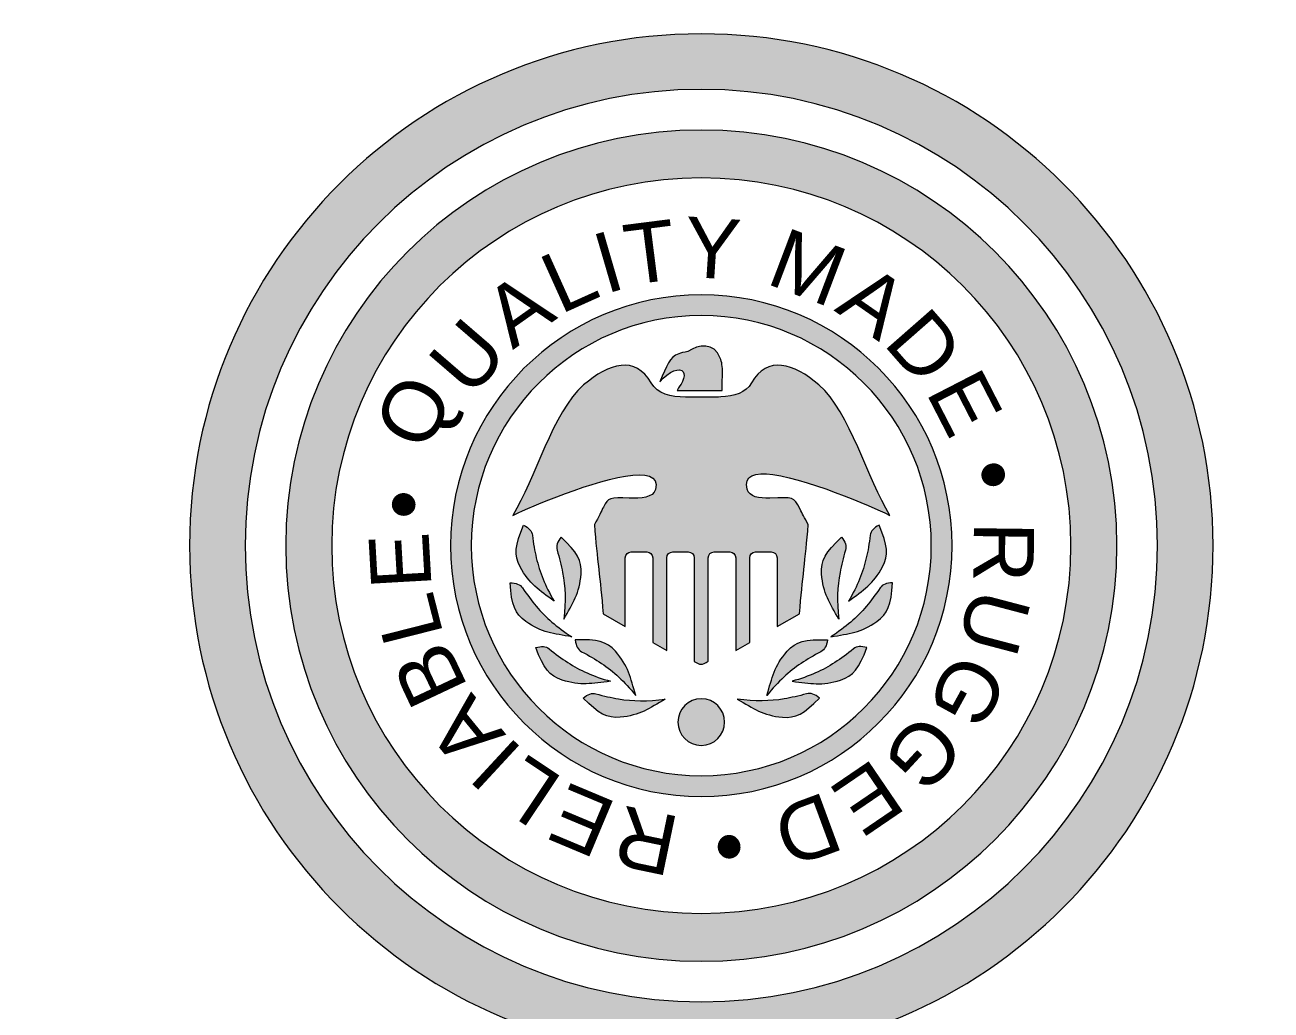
# Model space of a CAD drawing. Header units: inches. Extents: x 0 to 48, y -19.6 to 10.
# Drawn here: x 30.497 to 34.892, y 3.362 to 6.836 of the extents above; entities that cross this region are included whole.
import ezdxf

# ---------------------------------------------------------------- set-up
doc = ezdxf.new("R2010")
doc.units = ezdxf.units.IN
doc.header["$MEASUREMENT"] = 0
doc.layers.add('Layer 1', color=7, linetype='Continuous')

msp = doc.modelspace()

# ---------------------------------------------------------------- hatches: boundary and pattern name
at = {"layer": 'Layer 1', "true_color": 0x231f20}
h = msp.add_hatch(color=250, dxfattribs=at)
edge = h.paths.add_edge_path()
edge.add_spline(control_points=[(32.8823, 6.805), (33.8792, 6.805), (34.6873, 5.9969), (34.6873, 5), (34.6873, 4.0031), (33.8792, 3.195), (32.8823, 3.195), (31.8855, 3.195), (31.0774, 4.0031), (31.0774, 5), (31.0774, 5.9969), (31.8855, 6.805), (32.8823, 6.805)], knot_values=[0, 0, 0, 0, 1, 1, 1, 2, 2, 2, 3, 3, 3, 4, 4, 4, 4], degree=3, periodic=1)
edge = h.paths.add_edge_path()
edge.add_spline(control_points=[(32.8823, 6.6091), (33.771, 6.6091), (34.4914, 5.8887), (34.4914, 5), (34.4914, 4.1113), (33.771, 3.3909), (32.8823, 3.3909), (31.9937, 3.3909), (31.2733, 4.1113), (31.2733, 5), (31.2733, 5.8887), (31.9937, 6.6091), (32.8823, 6.6091)], knot_values=[0, 0, 0, 0, 0.013889, 0.013889, 0.013889, 0.027778, 0.027778, 0.027778, 0.041667, 0.041667, 0.041667, 0.055556, 0.055556, 0.055556, 0.055556], degree=3, periodic=0)
edge.add_line((32.8823, 6.6091), (32.8823, 6.6091))
h = msp.add_hatch(color=250, dxfattribs=at)
edge = h.paths.add_edge_path()
edge.add_spline(control_points=[(32.8823, 6.4656), (33.6918, 6.4656), (34.348, 5.8094), (34.348, 5), (34.348, 4.1906), (33.6918, 3.5344), (32.8823, 3.5344), (32.0729, 3.5344), (31.4167, 4.1906), (31.4167, 5), (31.4167, 5.8094), (32.0729, 6.4656), (32.8823, 6.4656)], knot_values=[0, 0, 0, 0, 1, 1, 1, 2, 2, 2, 3, 3, 3, 4, 4, 4, 4], degree=3, periodic=1)
edge = h.paths.add_edge_path()
edge.add_spline(control_points=[(32.8823, 6.2969), (33.6023, 6.2969), (34.1859, 5.7163), (34.1859, 5), (34.1859, 4.2837), (33.6023, 3.7031), (32.8823, 3.7031), (32.1624, 3.7031), (31.5788, 4.2837), (31.5788, 5), (31.5788, 5.7163), (32.1624, 6.2969), (32.8823, 6.2969)], knot_values=[0, 0, 0, 0, 0.013889, 0.013889, 0.013889, 0.027778, 0.027778, 0.027778, 0.041667, 0.041667, 0.041667, 0.055556, 0.055556, 0.055556, 0.055556], degree=3, periodic=0)
edge.add_line((32.8823, 6.2969), (32.8823, 6.2969))
h = msp.add_hatch(color=250, dxfattribs=at)
edge = h.paths.add_edge_path()
edge.add_spline(control_points=[(32.8823, 5.8845), (33.3708, 5.8845), (33.7668, 5.4885), (33.7668, 5), (33.7668, 4.5115), (33.3708, 4.1155), (32.8823, 4.1155), (32.3939, 4.1155), (31.9979, 4.5115), (31.9979, 5), (31.9979, 5.4885), (32.3939, 5.8845), (32.8823, 5.8845)], knot_values=[0, 0, 0, 0, 1, 1, 1, 2, 2, 2, 3, 3, 3, 4, 4, 4, 4], degree=3, periodic=1)
edge = h.paths.add_edge_path()
edge.add_spline(control_points=[(32.8823, 5.8112), (33.3303, 5.8112), (33.6935, 5.448), (33.6935, 5), (33.6935, 4.552), (33.3303, 4.1888), (32.8823, 4.1888), (32.4344, 4.1888), (32.0712, 4.552), (32.0712, 5), (32.0712, 5.448), (32.4344, 5.8112), (32.8823, 5.8112)], knot_values=[0, 0, 0, 0, 0.013889, 0.013889, 0.013889, 0.027778, 0.027778, 0.027778, 0.041667, 0.041667, 0.041667, 0.055556, 0.055556, 0.055556, 0.055556], degree=3, periodic=0)
edge.add_line((32.8823, 5.8112), (32.8823, 5.8112))
h = msp.add_hatch(color=250, dxfattribs=at)
edge = h.paths.add_edge_path()
edge.add_spline(control_points=[(33.2989, 4.4626), (33.2441, 4.4068), (33.215, 4.3906), (33.1682, 4.3948), (33.0992, 4.4011), (33.0666, 4.4256), (33.0093, 4.4591), (33.0738, 4.4503), (33.1228, 4.4511), (33.1747, 4.4597), (33.1998, 4.4638), (33.2254, 4.4698), (33.2538, 4.4774), (33.2684, 4.4813), (33.2822, 4.4764), (33.2989, 4.4626)], knot_values=[0, 0, 0, 0, 1, 1, 1, 2, 2, 2, 3, 3, 3, 4, 4, 4, 5, 5, 5, 5], degree=3, periodic=1)
edge = h.paths.add_edge_path()
edge.add_spline(control_points=[(33.327, 4.6677), (33.2489, 4.6708), (33.2166, 4.6626), (33.1854, 4.6274), (33.1395, 4.5756), (33.1326, 4.5354), (33.1137, 4.4717), (33.1547, 4.5223), (33.1909, 4.5554), (33.2346, 4.5847), (33.2557, 4.5989), (33.2785, 4.6121), (33.3044, 4.6261), (33.3177, 4.6332), (33.3243, 4.6462), (33.327, 4.6677)], knot_values=[0, 0, 0, 0, 1, 1, 1, 2, 2, 2, 3, 3, 3, 4, 4, 4, 5, 5, 5, 5], degree=3, periodic=1)
edge = h.paths.add_edge_path()
edge.add_spline(control_points=[(33.4664, 4.6403), (33.4384, 4.5673), (33.4182, 4.5409), (33.3736, 4.5262), (33.3078, 4.5045), (33.2681, 4.5139), (33.2022, 4.5218), (33.2648, 4.5394), (33.3095, 4.5597), (33.3537, 4.5882), (33.375, 4.602), (33.3962, 4.6177), (33.4193, 4.636), (33.4311, 4.6454), (33.4456, 4.6464), (33.4664, 4.6403)], knot_values=[0, 0, 0, 0, 1, 1, 1, 2, 2, 2, 3, 3, 3, 4, 4, 4, 5, 5, 5, 5], degree=3, periodic=1)
edge = h.paths.add_edge_path()
edge.add_spline(control_points=[(33.557, 4.8689), (33.5515, 4.7909), (33.5399, 4.7596), (33.5015, 4.7326), (33.4449, 4.6926), (33.4042, 4.6901), (33.3389, 4.6783), (33.3936, 4.7135), (33.4305, 4.7459), (33.4644, 4.7861), (33.4808, 4.8055), (33.4965, 4.8267), (33.5132, 4.8509), (33.5217, 4.8634), (33.5354, 4.8686), (33.557, 4.8689)], knot_values=[0, 0, 0, 0, 1, 1, 1, 2, 2, 2, 3, 3, 3, 4, 4, 4, 5, 5, 5, 5], degree=3, periodic=1)
edge = h.paths.add_edge_path()
edge.add_spline(control_points=[(33.377, 5.0298), (33.3201, 4.9762), (33.3033, 4.9474), (33.3066, 4.9006), (33.3115, 4.8315), (33.3353, 4.7983), (33.3676, 4.7403), (33.3601, 4.805), (33.3619, 4.854), (33.3715, 4.9058), (33.3762, 4.9307), (33.3827, 4.9563), (33.3908, 4.9845), (33.395, 4.999), (33.3905, 5.0129), (33.377, 5.0298)], knot_values=[0, 0, 0, 0, 1, 1, 1, 2, 2, 2, 3, 3, 3, 4, 4, 4, 5, 5, 5, 5], degree=3, periodic=1)
edge = h.paths.add_edge_path()
edge.add_spline(control_points=[(32.4658, 4.4626), (32.5206, 4.4068), (32.5497, 4.3906), (32.5965, 4.3948), (32.6655, 4.4011), (32.6981, 4.4256), (32.7554, 4.4591), (32.691, 4.4503), (32.6419, 4.4511), (32.59, 4.4597), (32.5649, 4.4638), (32.5392, 4.4698), (32.5108, 4.4774), (32.4963, 4.4813), (32.4825, 4.4764), (32.4658, 4.4626)], knot_values=[0, 0, 0, 0, 1, 1, 1, 2, 2, 2, 3, 3, 3, 4, 4, 4, 5, 5, 5, 5], degree=3, periodic=1)
edge = h.paths.add_edge_path()
edge.add_spline(control_points=[(32.4377, 4.6677), (32.5158, 4.6708), (32.5481, 4.6626), (32.5793, 4.6274), (32.6252, 4.5756), (32.6321, 4.5354), (32.651, 4.4717), (32.61, 4.5223), (32.5738, 4.5554), (32.5301, 4.5847), (32.509, 4.5989), (32.4862, 4.6121), (32.4603, 4.6261), (32.447, 4.6332), (32.4404, 4.6462), (32.4377, 4.6677)], knot_values=[0, 0, 0, 0, 1, 1, 1, 2, 2, 2, 3, 3, 3, 4, 4, 4, 5, 5, 5, 5], degree=3, periodic=1)
edge = h.paths.add_edge_path()
edge.add_spline(control_points=[(32.2983, 4.6403), (32.3263, 4.5673), (32.3465, 4.5409), (32.3911, 4.5262), (32.4569, 4.5045), (32.4966, 4.5139), (32.5625, 4.5218), (32.4999, 4.5394), (32.4552, 4.5597), (32.411, 4.5882), (32.3897, 4.602), (32.3685, 4.6177), (32.3454, 4.636), (32.3336, 4.6454), (32.3191, 4.6464), (32.2983, 4.6403)], knot_values=[0, 0, 0, 0, 1, 1, 1, 2, 2, 2, 3, 3, 3, 4, 4, 4, 5, 5, 5, 5], degree=3, periodic=1)
edge = h.paths.add_edge_path()
edge.add_spline(control_points=[(32.2077, 4.8689), (32.2132, 4.7909), (32.2248, 4.7596), (32.2632, 4.7326), (32.3198, 4.6926), (32.3605, 4.6901), (32.4258, 4.6783), (32.3711, 4.7135), (32.3342, 4.7459), (32.3003, 4.7861), (32.2839, 4.8055), (32.2682, 4.8267), (32.2515, 4.8509), (32.243, 4.8634), (32.2294, 4.8686), (32.2077, 4.8689)], knot_values=[0, 0, 0, 0, 1, 1, 1, 2, 2, 2, 3, 3, 3, 4, 4, 4, 5, 5, 5, 5], degree=3, periodic=1)
edge = h.paths.add_edge_path()
edge.add_spline(control_points=[(32.3877, 5.0298), (32.4446, 4.9762), (32.4614, 4.9474), (32.4581, 4.9006), (32.4532, 4.8315), (32.4294, 4.7983), (32.3971, 4.7403), (32.4046, 4.805), (32.4028, 4.854), (32.3932, 4.9058), (32.3885, 4.9307), (32.382, 4.9563), (32.3739, 4.9845), (32.3697, 4.999), (32.3742, 5.0129), (32.3877, 5.0298)], knot_values=[0, 0, 0, 0, 1, 1, 1, 2, 2, 2, 3, 3, 3, 4, 4, 4, 5, 5, 5, 5], degree=3, periodic=1)
edge = h.paths.add_edge_path()
edge.add_spline(control_points=[(32.2555, 5.0725), (32.225, 5.0004), (32.2212, 4.9673), (32.2431, 4.9258), (32.2754, 4.8645), (32.3106, 4.8438), (32.3635, 4.8037), (32.3306, 4.8599), (32.3125, 4.9055), (32.3004, 4.9567), (32.2946, 4.9814), (32.2903, 5.0074), (32.2864, 5.0366), (32.2844, 5.0515), (32.2746, 5.0624), (32.2555, 5.0725)], knot_values=[0, 0, 0, 0, 1, 1, 1, 2, 2, 2, 3, 3, 3, 4, 4, 4, 5, 5, 5, 5], degree=3, periodic=1)
edge = h.paths.add_edge_path()
edge.add_spline(control_points=[(33.5092, 5.0725), (33.5397, 5.0004), (33.5435, 4.9673), (33.5216, 4.9258), (33.4893, 4.8645), (33.4541, 4.8438), (33.4012, 4.8037), (33.4341, 4.8599), (33.4523, 4.9055), (33.4643, 4.9567), (33.4701, 4.9814), (33.4744, 5.0074), (33.4783, 5.0366), (33.4803, 5.0515), (33.4901, 5.0624), (33.5092, 5.0725)], knot_values=[0, 0, 0, 0, 1, 1, 1, 2, 2, 2, 3, 3, 3, 4, 4, 4, 5, 5, 5, 5], degree=3, periodic=1)
edge = h.paths.add_edge_path()
edge.add_spline(control_points=[(32.8823, 4.4601), (32.9278, 4.4601), (32.9646, 4.4233), (32.9646, 4.3779), (32.9646, 4.3325), (32.9278, 4.2957), (32.8823, 4.2957), (32.8369, 4.2957), (32.8001, 4.3325), (32.8001, 4.3779), (32.8001, 4.4233), (32.8369, 4.4601), (32.8823, 4.4601)], knot_values=[0, 0, 0, 0, 1, 1, 1, 2, 2, 2, 3, 3, 3, 4, 4, 4, 4], degree=3, periodic=1)
edge = h.paths.add_edge_path()
edge.add_spline(control_points=[(32.2171, 5.1067), (32.2971, 5.2333), (32.3562, 5.4702), (32.4673, 5.5666), (32.5567, 5.6443), (32.6504, 5.6711), (32.7056, 5.5738), (32.7271, 5.536), (32.7738, 5.5243), (32.8271, 5.524), (32.8447, 5.5239), (32.9391, 5.5238), (32.9506, 5.5243), (32.9984, 5.5264), (33.0394, 5.5391), (33.0591, 5.5738), (33.1143, 5.6711), (33.208, 5.6443), (33.2974, 5.5666), (33.4086, 5.4702), (33.4676, 5.2333), (33.5476, 5.1067), (33.5262, 5.1178), (33.2753, 5.232), (33.135, 5.2506), (33.0717, 5.259), (33.031, 5.2479), (33.044, 5.1991), (33.0513, 5.1715), (33.0862, 5.1667), (33.1241, 5.1676), (33.2087, 5.1695), (33.2068, 5.1757), (33.2309, 5.1282), (33.2376, 5.115), (33.2463, 5.0975), (33.2596, 5.0746), (33.2493, 4.9464), (33.239, 4.8883), (33.2288, 4.7601), (33.2288, 4.7601), (33.1497, 4.7143), (33.1497, 4.7143), (33.1497, 4.7143), (33.1497, 4.9572), (33.1497, 4.9572), (33.1497, 4.9687), (33.1403, 4.978), (33.1288, 4.978), (33.1288, 4.978), (33.0738, 4.978), (33.0738, 4.978), (33.0623, 4.978), (33.0529, 4.9686), (33.0529, 4.9572), (33.0529, 4.9572), (33.0529, 4.6584), (33.0529, 4.6584), (33.0529, 4.6584), (33.0035, 4.6298), (33.0035, 4.6298), (33.0035, 4.6298), (33.0035, 4.9572), (33.0035, 4.9572), (33.0035, 4.9687), (32.9941, 4.978), (32.9826, 4.978), (32.9826, 4.978), (32.9276, 4.978), (32.9276, 4.978), (32.9161, 4.978), (32.9067, 4.9687), (32.9067, 4.9572), (32.9067, 4.9572), (32.9067, 4.5921), (32.9067, 4.5921), (32.8839, 4.5779), (32.879, 4.578), (32.8573, 4.592), (32.8573, 4.592), (32.8573, 4.9572), (32.8573, 4.9572), (32.8573, 4.9687), (32.8479, 4.978), (32.8364, 4.978), (32.8364, 4.978), (32.7814, 4.978), (32.7814, 4.978), (32.7699, 4.978), (32.7605, 4.9686), (32.7605, 4.9572), (32.7605, 4.9572), (32.7605, 4.6304), (32.7605, 4.6304), (32.7605, 4.6304), (32.711, 4.659), (32.711, 4.659), (32.711, 4.659), (32.711, 4.9572), (32.711, 4.9572), (32.711, 4.9687), (32.7016, 4.978), (32.6902, 4.978), (32.6902, 4.978), (32.6352, 4.978), (32.6352, 4.978), (32.6237, 4.978), (32.6143, 4.9686), (32.6143, 4.9572), (32.6143, 4.9572), (32.6143, 4.7148), (32.6143, 4.7148), (32.6143, 4.7148), (32.536, 4.7601), (32.536, 4.7601), (32.5257, 4.8883), (32.5154, 4.9464), (32.5051, 5.0746), (32.521, 5.1022), (32.5299, 5.122), (32.537, 5.1361), (32.5539, 5.1693), (32.5609, 5.1709), (32.6277, 5.1678), (32.6695, 5.1658), (32.7126, 5.1688), (32.7206, 5.1986), (32.7339, 5.2488), (32.6859, 5.2572), (32.6148, 5.2454), (32.4743, 5.2222), (32.2436, 5.1203), (32.2171, 5.1067)], knot_values=[0, 0, 0, 0, 1, 1, 1, 2, 2, 2, 3, 3, 3, 4, 4, 4, 5, 5, 5, 6, 6, 6, 7, 7, 7, 8, 8, 8, 9, 9, 9, 10, 10, 10, 11, 11, 11, 12, 12, 12, 13, 13, 13, 14, 14, 14, 15, 15, 15, 16, 16, 16, 17, 17, 17, 18, 18, 18, 19, 19, 19, 20, 20, 20, 21, 21, 21, 22, 22, 22, 23, 23, 23, 24, 24, 24, 25, 25, 25, 26, 26, 26, 27, 27, 27, 28, 28, 28, 29, 29, 29, 30, 30, 30, 31, 31, 31, 32, 32, 32, 33, 33, 33, 34, 34, 34, 35, 35, 35, 36, 36, 36, 37, 37, 37, 38, 38, 38, 39, 39, 39, 40, 40, 40, 41, 41, 41, 42, 42, 42, 43, 43, 43, 44, 44, 44, 44], degree=3, periodic=1)
edge = h.paths.add_edge_path()
edge.add_spline(control_points=[(32.9568, 5.6099), (32.9565, 5.5856), (32.9562, 5.5717), (32.9559, 5.5474), (32.9028, 5.5474), (32.8497, 5.5474), (32.7967, 5.5474), (32.803, 5.5614), (32.8093, 5.565), (32.8157, 5.5789), (32.8229, 5.5949), (32.8232, 5.6061), (32.8188, 5.6127), (32.8079, 5.6292), (32.7683, 5.6168), (32.7357, 5.5772), (32.7616, 5.6336), (32.7699, 5.6664), (32.8025, 5.677), (32.8097, 5.6793), (32.8214, 5.6823), (32.8353, 5.6847), (32.8715, 5.7107), (32.9276, 5.718), (32.9493, 5.6617), (32.9547, 5.6479), (32.9571, 5.6305), (32.9568, 5.6099)], knot_values=[0, 0, 0, 0, 0.013889, 0.013889, 0.013889, 0.027778, 0.027778, 0.027778, 0.041667, 0.041667, 0.041667, 0.055556, 0.055556, 0.055556, 0.069444, 0.069444, 0.069444, 0.083333, 0.083333, 0.083333, 0.097222, 0.097222, 0.097222, 0.111111, 0.111111, 0.111111, 0.125, 0.125, 0.125, 0.125], degree=3, periodic=0)
edge.add_line((32.9568, 5.6099), (32.9568, 5.6099))

# ---------------------------------------------------------------- linework, layer by layer
at = {"layer": 'Layer 1', "lineweight": 0}
for points, knots in [([(24, 0.2068), (30.0303, 0.2068), (35.5362, 0.6583), (39.731, 1.4024), (39.7309, 1.4058), (39.7308, 1.4091), (39.7308, 1.4125), (39.7308, 2.3526), (40.633, 3.1148), (41.7459, 3.1148), (42.4984, 3.1148), (43.1545, 2.7662), (43.5005, 2.2498), (46.2145, 3.0284), (47.8085, 3.9766), (47.8085, 5), (47.8085, 6.0234), (46.2145, 6.9717), (43.5005, 7.7502), (43.1545, 7.2338), (42.4984, 6.8853), (41.7459, 6.8853), (40.633, 6.8853), (39.7308, 7.6474), (39.7308, 8.5875), (39.7308, 8.5909), (39.7309, 8.5942), (39.731, 8.5976), (35.5362, 9.3417), (30.0303, 9.7932), (24, 9.7932), (17.9697, 9.7932), (12.4641, 9.3416), (8.2691, 8.5976), (8.2691, 8.5942), (8.2692, 8.5909), (8.2692, 8.5875), (8.2692, 7.6474), (7.367, 6.8853), (6.2542, 6.8853), (5.5016, 6.8853), (4.8455, 7.2338), (4.4995, 7.7502), (1.7852, 6.9717), (0.1915, 6.0234), (0.1915, 5), (0.1915, 3.9766), (1.7852, 3.0283), (4.4995, 2.2498), (4.8455, 2.7662), (5.5016, 3.1148), (6.2542, 3.1148), (7.367, 3.1148), (8.2692, 2.3526), (8.2692, 1.4125), (8.2692, 1.4091), (8.2691, 1.4058), (8.2691, 1.4024), (12.4641, 0.6584), (17.9697, 0.2068), (24, 0.2068)], [0, 0, 0, 0, 1, 1, 1, 2, 2, 2, 3, 3, 3, 4, 4, 4, 5, 5, 5, 6, 6, 6, 7, 7, 7, 8, 8, 8, 9, 9, 9, 10, 10, 10, 11, 11, 11, 12, 12, 12, 13, 13, 13, 14, 14, 14, 15, 15, 15, 16, 16, 16, 17, 17, 17, 18, 18, 18, 19, 19, 19, 20, 20, 20, 20]), ([(32.8823, 6.805), (33.8792, 6.805), (34.6873, 5.9969), (34.6873, 5), (34.6873, 4.0031), (33.8792, 3.195), (32.8823, 3.195), (31.8855, 3.195), (31.0774, 4.0031), (31.0774, 5), (31.0774, 5.9969), (31.8855, 6.805), (32.8823, 6.805)], [0, 0, 0, 0, 1, 1, 1, 2, 2, 2, 3, 3, 3, 4, 4, 4, 4]), ([(32.8823, 6.6091), (33.771, 6.6091), (34.4914, 5.8887), (34.4914, 5), (34.4914, 4.1113), (33.771, 3.3909), (32.8823, 3.3909), (31.9937, 3.3909), (31.2733, 4.1113), (31.2733, 5), (31.2733, 5.8887), (31.9937, 6.6091), (32.8823, 6.6091)], [0, 0, 0, 0, 1, 1, 1, 2, 2, 2, 3, 3, 3, 4, 4, 4, 4]), ([(32.8823, 6.4656), (33.6918, 6.4656), (34.348, 5.8094), (34.348, 5), (34.348, 4.1906), (33.6918, 3.5344), (32.8823, 3.5344), (32.0729, 3.5344), (31.4167, 4.1906), (31.4167, 5), (31.4167, 5.8094), (32.0729, 6.4656), (32.8823, 6.4656)], [0, 0, 0, 0, 1, 1, 1, 2, 2, 2, 3, 3, 3, 4, 4, 4, 4]), ([(32.8823, 6.2969), (33.6023, 6.2969), (34.1859, 5.7163), (34.1859, 5), (34.1859, 4.2837), (33.6023, 3.7031), (32.8823, 3.7031), (32.1624, 3.7031), (31.5788, 4.2837), (31.5788, 5), (31.5788, 5.7163), (32.1624, 6.2969), (32.8823, 6.2969)], [0, 0, 0, 0, 1, 1, 1, 2, 2, 2, 3, 3, 3, 4, 4, 4, 4]), ([(32.8823, 5.8845), (33.3708, 5.8845), (33.7668, 5.4885), (33.7668, 5), (33.7668, 4.5115), (33.3708, 4.1155), (32.8823, 4.1155), (32.3939, 4.1155), (31.9979, 4.5115), (31.9979, 5), (31.9979, 5.4885), (32.3939, 5.8845), (32.8823, 5.8845)], [0, 0, 0, 0, 1, 1, 1, 2, 2, 2, 3, 3, 3, 4, 4, 4, 4]), ([(32.8823, 5.8112), (33.3303, 5.8112), (33.6935, 5.448), (33.6935, 5), (33.6935, 4.552), (33.3303, 4.1888), (32.8823, 4.1888), (32.4344, 4.1888), (32.0712, 4.552), (32.0712, 5), (32.0712, 5.448), (32.4344, 5.8112), (32.8823, 5.8112)], [0, 0, 0, 0, 1, 1, 1, 2, 2, 2, 3, 3, 3, 4, 4, 4, 4]), ([(32.9568, 5.6099), (32.9565, 5.5856), (32.9562, 5.5717), (32.9559, 5.5474), (32.9028, 5.5474), (32.8497, 5.5474), (32.7967, 5.5474), (32.803, 5.5614), (32.8093, 5.565), (32.8157, 5.5789), (32.8229, 5.5949), (32.8232, 5.6061), (32.8188, 5.6127), (32.8079, 5.6292), (32.7683, 5.6168), (32.7357, 5.5772), (32.7616, 5.6336), (32.7699, 5.6664), (32.8025, 5.677), (32.8097, 5.6793), (32.8214, 5.6823), (32.8353, 5.6847), (32.8715, 5.7107), (32.9276, 5.718), (32.9493, 5.6617), (32.9547, 5.6479), (32.9571, 5.6305), (32.9568, 5.6099)], [0, 0, 0, 0, 1, 1, 1, 2, 2, 2, 3, 3, 3, 4, 4, 4, 5, 5, 5, 6, 6, 6, 7, 7, 7, 8, 8, 8, 9, 9, 9, 9]), ([(32.2171, 5.1067), (32.2971, 5.2333), (32.3562, 5.4702), (32.4673, 5.5666), (32.5567, 5.6443), (32.6504, 5.6711), (32.7056, 5.5738), (32.7271, 5.536), (32.7738, 5.5243), (32.8271, 5.524), (32.8447, 5.5239), (32.9391, 5.5238), (32.9506, 5.5243), (32.9984, 5.5264), (33.0394, 5.5391), (33.0591, 5.5738), (33.1143, 5.6711), (33.208, 5.6443), (33.2974, 5.5666), (33.4086, 5.4702), (33.4676, 5.2333), (33.5476, 5.1067), (33.5262, 5.1178), (33.2753, 5.232), (33.135, 5.2506), (33.0717, 5.259), (33.031, 5.2479), (33.044, 5.1991), (33.0513, 5.1715), (33.0862, 5.1667), (33.1241, 5.1676), (33.2087, 5.1695), (33.2068, 5.1757), (33.2309, 5.1282), (33.2376, 5.115), (33.2463, 5.0975), (33.2596, 5.0746), (33.2493, 4.9464), (33.239, 4.8883), (33.2288, 4.7601), (33.2288, 4.7601), (33.1497, 4.7143), (33.1497, 4.7143), (33.1497, 4.7143), (33.1497, 4.9572), (33.1497, 4.9572), (33.1497, 4.9687), (33.1403, 4.978), (33.1288, 4.978), (33.1288, 4.978), (33.0738, 4.978), (33.0738, 4.978), (33.0623, 4.978), (33.0529, 4.9686), (33.0529, 4.9572), (33.0529, 4.9572), (33.0529, 4.6584), (33.0529, 4.6584), (33.0529, 4.6584), (33.0035, 4.6298), (33.0035, 4.6298), (33.0035, 4.6298), (33.0035, 4.9572), (33.0035, 4.9572), (33.0035, 4.9687), (32.9941, 4.978), (32.9826, 4.978), (32.9826, 4.978), (32.9276, 4.978), (32.9276, 4.978), (32.9161, 4.978), (32.9067, 4.9687), (32.9067, 4.9572), (32.9067, 4.9572), (32.9067, 4.5921), (32.9067, 4.5921), (32.8839, 4.5779), (32.879, 4.578), (32.8573, 4.592), (32.8573, 4.592), (32.8573, 4.9572), (32.8573, 4.9572), (32.8573, 4.9687), (32.8479, 4.978), (32.8364, 4.978), (32.8364, 4.978), (32.7814, 4.978), (32.7814, 4.978), (32.7699, 4.978), (32.7605, 4.9686), (32.7605, 4.9572), (32.7605, 4.9572), (32.7605, 4.6304), (32.7605, 4.6304), (32.7605, 4.6304), (32.711, 4.659), (32.711, 4.659), (32.711, 4.659), (32.711, 4.9572), (32.711, 4.9572), (32.711, 4.9687), (32.7016, 4.978), (32.6902, 4.978), (32.6902, 4.978), (32.6352, 4.978), (32.6352, 4.978), (32.6237, 4.978), (32.6143, 4.9686), (32.6143, 4.9572), (32.6143, 4.9572), (32.6143, 4.7148), (32.6143, 4.7148), (32.6143, 4.7148), (32.536, 4.7601), (32.536, 4.7601), (32.5257, 4.8883), (32.5154, 4.9464), (32.5051, 5.0746), (32.521, 5.1022), (32.5299, 5.122), (32.537, 5.1361), (32.5539, 5.1693), (32.5609, 5.1709), (32.6277, 5.1678), (32.6695, 5.1658), (32.7126, 5.1688), (32.7206, 5.1986), (32.7339, 5.2488), (32.6859, 5.2572), (32.6148, 5.2454), (32.4743, 5.2222), (32.2436, 5.1203), (32.2171, 5.1067)], [0, 0, 0, 0, 1, 1, 1, 2, 2, 2, 3, 3, 3, 4, 4, 4, 5, 5, 5, 6, 6, 6, 7, 7, 7, 8, 8, 8, 9, 9, 9, 10, 10, 10, 11, 11, 11, 12, 12, 12, 13, 13, 13, 14, 14, 14, 15, 15, 15, 16, 16, 16, 17, 17, 17, 18, 18, 18, 19, 19, 19, 20, 20, 20, 21, 21, 21, 22, 22, 22, 23, 23, 23, 24, 24, 24, 25, 25, 25, 26, 26, 26, 27, 27, 27, 28, 28, 28, 29, 29, 29, 30, 30, 30, 31, 31, 31, 32, 32, 32, 33, 33, 33, 34, 34, 34, 35, 35, 35, 36, 36, 36, 37, 37, 37, 38, 38, 38, 39, 39, 39, 40, 40, 40, 41, 41, 41, 42, 42, 42, 43, 43, 43, 44, 44, 44, 44]), ([(32.2555, 5.0725), (32.225, 5.0004), (32.2212, 4.9673), (32.2431, 4.9258), (32.2754, 4.8645), (32.3106, 4.8438), (32.3635, 4.8037), (32.3306, 4.8599), (32.3125, 4.9055), (32.3004, 4.9567), (32.2946, 4.9814), (32.2903, 5.0074), (32.2864, 5.0366), (32.2844, 5.0515), (32.2746, 5.0624), (32.2555, 5.0725)], [0, 0, 0, 0, 1, 1, 1, 2, 2, 2, 3, 3, 3, 4, 4, 4, 5, 5, 5, 5]), ([(33.5092, 5.0725), (33.5397, 5.0004), (33.5435, 4.9673), (33.5216, 4.9258), (33.4893, 4.8645), (33.4541, 4.8438), (33.4012, 4.8037), (33.4341, 4.8599), (33.4523, 4.9055), (33.4643, 4.9567), (33.4701, 4.9814), (33.4744, 5.0074), (33.4783, 5.0366), (33.4803, 5.0515), (33.4901, 5.0624), (33.5092, 5.0725)], [0, 0, 0, 0, 1, 1, 1, 2, 2, 2, 3, 3, 3, 4, 4, 4, 5, 5, 5, 5]), ([(32.3877, 5.0298), (32.4446, 4.9762), (32.4614, 4.9474), (32.4581, 4.9006), (32.4532, 4.8315), (32.4294, 4.7983), (32.3971, 4.7403), (32.4046, 4.805), (32.4028, 4.854), (32.3932, 4.9058), (32.3885, 4.9307), (32.382, 4.9563), (32.3739, 4.9845), (32.3697, 4.999), (32.3742, 5.0129), (32.3877, 5.0298)], [0, 0, 0, 0, 1, 1, 1, 2, 2, 2, 3, 3, 3, 4, 4, 4, 5, 5, 5, 5]), ([(33.377, 5.0298), (33.3201, 4.9762), (33.3033, 4.9474), (33.3066, 4.9006), (33.3115, 4.8315), (33.3353, 4.7983), (33.3676, 4.7403), (33.3601, 4.805), (33.3619, 4.854), (33.3715, 4.9058), (33.3762, 4.9307), (33.3827, 4.9563), (33.3908, 4.9845), (33.395, 4.999), (33.3905, 5.0129), (33.377, 5.0298)], [0, 0, 0, 0, 1, 1, 1, 2, 2, 2, 3, 3, 3, 4, 4, 4, 5, 5, 5, 5]), ([(32.2077, 4.8689), (32.2132, 4.7909), (32.2248, 4.7596), (32.2632, 4.7326), (32.3198, 4.6926), (32.3605, 4.6901), (32.4258, 4.6783), (32.3711, 4.7135), (32.3342, 4.7459), (32.3003, 4.7861), (32.2839, 4.8055), (32.2682, 4.8267), (32.2515, 4.8509), (32.243, 4.8634), (32.2294, 4.8686), (32.2077, 4.8689)], [0, 0, 0, 0, 1, 1, 1, 2, 2, 2, 3, 3, 3, 4, 4, 4, 5, 5, 5, 5]), ([(33.557, 4.8689), (33.5515, 4.7909), (33.5399, 4.7596), (33.5015, 4.7326), (33.4449, 4.6926), (33.4042, 4.6901), (33.3389, 4.6783), (33.3936, 4.7135), (33.4305, 4.7459), (33.4644, 4.7861), (33.4808, 4.8055), (33.4965, 4.8267), (33.5132, 4.8509), (33.5217, 4.8634), (33.5354, 4.8686), (33.557, 4.8689)], [0, 0, 0, 0, 1, 1, 1, 2, 2, 2, 3, 3, 3, 4, 4, 4, 5, 5, 5, 5]), ([(32.4377, 4.6677), (32.5158, 4.6708), (32.5481, 4.6626), (32.5793, 4.6274), (32.6252, 4.5756), (32.6321, 4.5354), (32.651, 4.4717), (32.61, 4.5223), (32.5738, 4.5554), (32.5301, 4.5847), (32.509, 4.5989), (32.4862, 4.6121), (32.4603, 4.6261), (32.447, 4.6332), (32.4404, 4.6462), (32.4377, 4.6677)], [0, 0, 0, 0, 1, 1, 1, 2, 2, 2, 3, 3, 3, 4, 4, 4, 5, 5, 5, 5]), ([(33.327, 4.6677), (33.2489, 4.6708), (33.2166, 4.6626), (33.1854, 4.6274), (33.1395, 4.5756), (33.1326, 4.5354), (33.1137, 4.4717), (33.1547, 4.5223), (33.1909, 4.5554), (33.2346, 4.5847), (33.2557, 4.5989), (33.2785, 4.6121), (33.3044, 4.6261), (33.3177, 4.6332), (33.3243, 4.6462), (33.327, 4.6677)], [0, 0, 0, 0, 1, 1, 1, 2, 2, 2, 3, 3, 3, 4, 4, 4, 5, 5, 5, 5]), ([(32.2983, 4.6403), (32.3263, 4.5673), (32.3465, 4.5409), (32.3911, 4.5262), (32.4569, 4.5045), (32.4966, 4.5139), (32.5625, 4.5218), (32.4999, 4.5394), (32.4552, 4.5597), (32.411, 4.5882), (32.3897, 4.602), (32.3685, 4.6177), (32.3454, 4.636), (32.3336, 4.6454), (32.3191, 4.6464), (32.2983, 4.6403)], [0, 0, 0, 0, 1, 1, 1, 2, 2, 2, 3, 3, 3, 4, 4, 4, 5, 5, 5, 5]), ([(33.4664, 4.6403), (33.4384, 4.5673), (33.4182, 4.5409), (33.3736, 4.5262), (33.3078, 4.5045), (33.2681, 4.5139), (33.2022, 4.5218), (33.2648, 4.5394), (33.3095, 4.5597), (33.3537, 4.5882), (33.375, 4.602), (33.3962, 4.6177), (33.4193, 4.636), (33.4311, 4.6454), (33.4456, 4.6464), (33.4664, 4.6403)], [0, 0, 0, 0, 1, 1, 1, 2, 2, 2, 3, 3, 3, 4, 4, 4, 5, 5, 5, 5]), ([(32.4658, 4.4626), (32.5206, 4.4068), (32.5497, 4.3906), (32.5965, 4.3948), (32.6655, 4.4011), (32.6981, 4.4256), (32.7554, 4.4591), (32.691, 4.4503), (32.6419, 4.4511), (32.59, 4.4597), (32.5649, 4.4638), (32.5392, 4.4698), (32.5108, 4.4774), (32.4963, 4.4813), (32.4825, 4.4764), (32.4658, 4.4626)], [0, 0, 0, 0, 1, 1, 1, 2, 2, 2, 3, 3, 3, 4, 4, 4, 5, 5, 5, 5]), ([(32.8823, 4.4601), (32.9278, 4.4601), (32.9646, 4.4233), (32.9646, 4.3779), (32.9646, 4.3325), (32.9278, 4.2957), (32.8823, 4.2957), (32.8369, 4.2957), (32.8001, 4.3325), (32.8001, 4.3779), (32.8001, 4.4233), (32.8369, 4.4601), (32.8823, 4.4601)], [0, 0, 0, 0, 1, 1, 1, 2, 2, 2, 3, 3, 3, 4, 4, 4, 4]), ([(33.2989, 4.4626), (33.2441, 4.4068), (33.215, 4.3906), (33.1682, 4.3948), (33.0992, 4.4011), (33.0666, 4.4256), (33.0093, 4.4591), (33.0738, 4.4503), (33.1228, 4.4511), (33.1747, 4.4597), (33.1998, 4.4638), (33.2254, 4.4698), (33.2538, 4.4774), (33.2684, 4.4813), (33.2822, 4.4764), (33.2989, 4.4626)], [0, 0, 0, 0, 1, 1, 1, 2, 2, 2, 3, 3, 3, 4, 4, 4, 5, 5, 5, 5])]:
    msp.add_open_spline(points, degree=3, knots=knots, dxfattribs=at)
at = {"layer": 'Layer 1', "color": 177, "lineweight": 70, "true_color": 0x2e3092}
msp.add_open_spline([(24, 0.2068), (30.0303, 0.2068), (35.5362, 0.6583), (39.731, 1.4024), (39.7309, 1.4058), (39.7308, 1.4091), (39.7308, 1.4125), (39.7308, 2.3526), (40.633, 3.1148), (41.7459, 3.1148), (42.4984, 3.1148), (43.1545, 2.7662), (43.5005, 2.2498), (46.2145, 3.0284), (47.8085, 3.9766), (47.8085, 5), (47.8085, 6.0234), (46.2145, 6.9717), (43.5005, 7.7502), (43.1545, 7.2338), (42.4984, 6.8853), (41.7459, 6.8853), (40.633, 6.8853), (39.7308, 7.6474), (39.7308, 8.5875), (39.7308, 8.5909), (39.7309, 8.5942), (39.731, 8.5976), (35.5362, 9.3417), (30.0303, 9.7932), (24, 9.7932), (17.9697, 9.7932), (12.4641, 9.3416), (8.2691, 8.5976), (8.2691, 8.5942), (8.2692, 8.5909), (8.2692, 8.5875), (8.2692, 7.6474), (7.367, 6.8853), (6.2542, 6.8853), (5.5016, 6.8853), (4.8455, 7.2338), (4.4995, 7.7502), (1.7852, 6.9717), (0.1915, 6.0234), (0.1915, 5), (0.1915, 3.9766), (1.7852, 3.0283), (4.4995, 2.2498), (4.8455, 2.7662), (5.5016, 3.1148), (6.2542, 3.1148), (7.367, 3.1148), (8.2692, 2.3526), (8.2692, 1.4125), (8.2692, 1.4091), (8.2691, 1.4058), (8.2691, 1.4024), (12.4641, 0.6584), (17.9697, 0.2068), (24, 0.2068)], degree=3, knots=[0, 0, 0, 0, 1, 1, 1, 2, 2, 2, 3, 3, 3, 4, 4, 4, 5, 5, 5, 6, 6, 6, 7, 7, 7, 8, 8, 8, 9, 9, 9, 10, 10, 10, 11, 11, 11, 12, 12, 12, 13, 13, 13, 14, 14, 14, 15, 15, 15, 16, 16, 16, 17, 17, 17, 18, 18, 18, 19, 19, 19, 20, 20, 20, 20], dxfattribs=at)

# ---------------------------------------------------------------- texts
at = {"layer": 'Layer 1', "color": 250, "true_color": 0x231f20, "attachment_point": 7}
for s, insert, char_height, rotation in [('\\fArial|b0|i0|c0|p34;\\W1;Y', (32.8155, 5.9495), 0.212462, 356.2503), ('\\fArial|b0|i0|c0|p34;\\W1;T', (32.6248, 5.9186), 0.212452, 7.2501), ('\\fArial|b0|i0|c0|p34;\\W1;M', (33.1051, 5.9264), 0.212447, 339.2488), ('\\fArial|b0|i0|c0|p34;\\W1;I', (32.5438, 5.887), 0.212461, 16.2476), ('\\fArial|b0|i0|c0|p34;\\W1;L', (32.3842, 5.8144), 0.212459, 24.2481), ('\\fArial|b0|i0|c0|p34;\\W1; ', (33.0184, 5.9392), 0.212444, 347.2493), ('\\fArial|b0|i0|c0|p34;\\W1;A', (33.3479, 5.8301), 0.212445, 325.2483), ('\\fArial|b0|i0|c0|p34;\\W1;A', (32.217, 5.6895), 0.212458, 35.246), ('\\fArial|b0|i0|c0|p34;\\W1;D', (33.5201, 5.7132), 0.212456, 311.2458), ('\\fArial|b0|i0|c0|p34;\\W1;U', (32.0708, 5.5142), 0.212448, 49.2458), ('\\fArial|b0|i0|c0|p34;\\W1;E', (33.6721, 5.5432), 0.212442, 297.2467), ('\\fArial|b0|i0|c0|p34;\\W1;Q', (31.9618, 5.2968), 0.212457, 63.2505), ('\\fArial|b0|i0|c0|p34;\\W1; ', (33.7664, 5.3575), 0.212456, 289.2503), ('\\fArial|b0|i0|c0|p34;\\W1;•', (33.8004, 5.277), 0.212457, 283.2497), ('\\fArial|b0|i0|c0|p34;\\W1;•', (31.9247, 5.0767), 0.212464, 80.2476), ('\\fArial|b0|i0|c0|p34;\\W1; ', (31.9482, 5.2095), 0.212445, 74.2459), ('\\fArial|b0|i0|c0|p34;\\W1; ', (33.8293, 5.1711), 0.212452, 277.2501), ('\\fArial|b0|i0|c0|p34;\\W1;R', (33.8441, 5.0859), 0.21245, 269.2494), ('\\fArial|b0|i0|c0|p34;\\W1;E', (31.9312, 4.8536), 0.212455, 93.2504), ('\\fArial|b0|i0|c0|p34;\\W1;L', (31.9737, 4.6858), 0.212444, 104.2475), ('\\fArial|b0|i0|c0|p34;\\W1;U', (33.8379, 4.86), 0.212443, 255.2494), ('\\fArial|b0|i0|c0|p34;\\W1;B', (32.0616, 4.4989), 0.212455, 115.2453), ('\\fArial|b0|i0|c0|p34;\\W1;G', (33.7818, 4.6383), 0.212449, 241.2487), ('\\fArial|b0|i0|c0|p34;\\W1;A', (32.1952, 4.3332), 0.212453, 129.2495), ('\\fArial|b0|i0|c0|p34;\\W1;G', (33.6639, 4.4262), 0.212449, 227.2491), ('\\fArial|b0|i0|c0|p34;\\W1;I', (32.2595, 4.277), 0.212449, 137.2492), ('\\fArial|b0|i0|c0|p34;\\W1;L', (32.4016, 4.1762), 0.212462, 146.2496), ('\\fArial|b0|i0|c0|p34;\\W1;E', (33.4927, 4.253), 0.212454, 214.2494), ('\\fArial|b0|i0|c0|p34;\\W1;E', (32.592, 4.0905), 0.212452, 157.2506), ('\\fArial|b0|i0|c0|p34;\\W1;D', (33.3198, 4.1335), 0.212453, 200.2489), ('\\fArial|b0|i0|c0|p34;\\W1;R', (32.8136, 4.0414), 0.212446, 168.2462), ('\\fArial|b0|i0|c0|p34;\\W1; ', (32.9021, 4.049), 0.212455, 180.2464), ('\\fArial|b0|i0|c0|p34;\\W1; ', (33.107, 4.0627), 0.212456, 191.2504), ('\\fArial|b0|i0|c0|p34;\\W1;•', (33.0209, 4.0455), 0.212461, 186.2459)]:
    msp.add_mtext(s, dxfattribs=dict(at, insert=insert, char_height=char_height, rotation=rotation))

doc.saveas('drawing.dxf')
